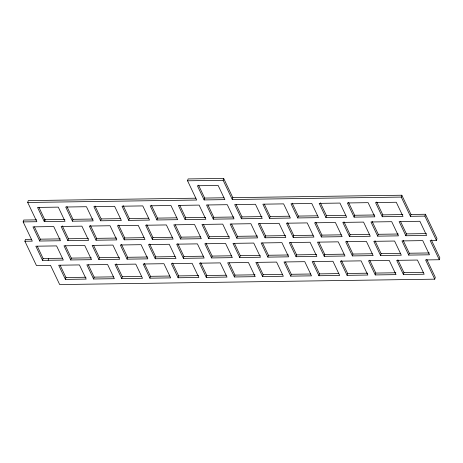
<?xml version="1.0" encoding="UTF-8"?>
<svg xmlns="http://www.w3.org/2000/svg" width="463" height="463" viewBox="0 0 463 463"><rect width="100%" height="100%" fill="white"/><g stroke="black" fill="none" stroke-linecap="round" stroke-linejoin="round"><path stroke-width="0.69" d="M36.693 219.856L23.7 220.041L23.15 221.904L36.861 221.708L27.711 202.47L28.26 200.612L195.814 198.193M426.747 259.355L435.289 277.308L434.74 279.166L59.686 284.577L50.531 265.34L36.45 265.542L24.892 241.246L25.442 239.383L31.507 239.296M44.274 221.598L37.532 207.424L58.286 207.129L65.028 221.302L44.274 221.598L44.824 219.74L39.002 207.499M44.645 221.592L45.195 219.734M39.714 241.032L32.971 226.858L53.725 226.557L60.468 240.731L39.714 241.032L40.264 239.168L34.441 226.928M42.567 260.356L35.83 246.2L56.584 245.905L63.327 260.073L42.567 260.356L43.117 258.499L37.3 246.27M48.129 260.281L48.679 258.423M72.442 221.192L65.7 207.019L86.454 206.718L93.196 220.892L72.442 221.192L72.992 219.335L66.863 206.446M67.882 240.627L61.139 226.453L81.893 226.152L88.636 240.326L67.882 240.627L68.431 238.763L62.302 225.88M70.741 259.969L63.998 245.795L84.752 245.494L91.495 259.668L70.741 259.969L71.29 258.105L65.468 245.865M65.428 279.397L58.685 265.224L79.439 264.923L86.182 279.096L65.428 279.397L65.983 277.534L60.155 265.293M100.604 220.787L93.862 206.614L114.616 206.313L121.358 220.486L100.604 220.787L101.16 218.924L95.025 206.041M96.044 240.222L89.301 226.048L110.055 225.747L116.798 239.921L96.044 240.222L96.599 238.358L90.464 225.475M98.903 259.564L92.16 245.39L112.914 245.089L119.657 259.263L98.903 259.564L99.458 257.7L93.63 245.459M93.595 278.992L86.853 264.819L107.607 264.518L114.349 278.691L93.595 278.992L94.145 277.129L88.323 264.888M128.772 220.382L122.029 206.209L142.783 205.908L149.526 220.081L128.772 220.382L129.322 218.519L123.193 205.636M124.211 239.817L117.469 225.643L138.223 225.342L144.965 239.516L124.211 239.817L124.761 237.953L118.632 225.07M127.07 259.158L120.328 244.985L141.082 244.684L147.824 258.858L127.07 259.158L127.62 257.295L121.491 244.412M121.763 278.581L115.021 264.408L135.775 264.113L142.517 278.286L121.763 278.581L122.313 276.724L116.184 263.841M156.94 219.977L150.197 205.804L170.951 205.503L177.694 219.676L156.94 219.977L157.489 218.114L151.36 205.231M152.379 239.406L145.637 225.232L166.391 224.937L173.133 239.111L152.379 239.406L152.929 237.548L146.8 224.659M155.238 258.753L148.496 244.58L169.25 244.279L175.992 258.452L155.238 258.753L155.788 256.89L149.659 244.007M149.925 278.176L143.183 264.003L163.937 263.707L170.679 277.881L149.925 278.176L150.481 276.318L144.346 263.43M27.711 202.47L196.706 200.033L187.556 180.801L188.105 178.938L223.687 178.423L232.837 197.66L232.287 199.518L401.282 197.082L410.432 216.319L424.889 216.111L436.447 240.407L430.144 240.5L439.3 259.737L425.584 259.934L434.74 279.166M185.107 219.566L178.359 205.393L199.113 205.097L205.861 219.271L185.107 219.566L185.657 217.708L179.835 205.468M180.547 239.001L173.799 224.827L194.553 224.526L201.301 238.7L180.547 239.001L181.097 237.143L175.274 224.902M183.406 258.342L176.658 244.169L197.412 243.874L204.16 258.047L183.406 258.342L183.956 256.485L177.827 243.596M178.093 277.771L171.351 263.597L192.104 263.297L198.847 277.47L178.093 277.771L178.643 275.913L172.514 263.025M204.119 199.929L197.377 185.756L218.131 185.455L224.873 199.628L204.119 199.929L204.669 198.066L198.54 185.183M232.287 199.518L223.131 180.286L223.687 178.423M213.269 219.161L206.527 204.987L227.281 204.692L234.023 218.866L213.269 219.161L213.825 217.303L207.997 205.063M208.709 238.595L201.966 224.422L222.72 224.121L229.463 238.295L208.709 238.595L209.264 236.732L203.436 224.491M211.568 257.937L204.825 243.764L225.579 243.469L232.322 257.636L211.568 257.937L212.123 256.08L205.989 243.191M206.261 277.366L199.518 263.192L220.272 262.891L227.015 277.065L206.261 277.366L206.811 275.502L200.682 262.619M241.437 218.756L234.695 204.582L255.449 204.281L262.191 218.455L241.437 218.756L241.987 216.898L236.165 204.658M236.877 238.19L230.134 224.017L250.888 223.716L257.631 237.889L236.877 238.19L237.426 236.327L231.604 224.086M239.736 257.532L232.993 243.359L253.747 243.058L260.49 257.231L239.736 257.532L240.285 255.669L234.463 243.428M234.428 276.961L227.68 262.787L248.434 262.486L255.182 276.66L234.428 276.961L234.978 275.097L229.156 262.857M269.605 218.351L262.862 204.177L283.616 203.876L290.359 218.05L269.605 218.351L270.155 216.487L264.332 204.247M265.044 237.785L258.302 223.612L279.056 223.311L285.798 237.484L265.044 237.785L265.594 235.922L259.772 223.681M267.903 257.127L261.161 242.953L281.915 242.653L288.657 256.826L267.903 257.127L268.453 255.263L262.631 243.023M262.59 276.556L255.848 262.382L276.602 262.081L283.344 276.255L262.59 276.556L263.146 274.692L257.318 262.452M297.767 217.946L291.024 203.772L311.778 203.471L318.521 217.645L297.767 217.946L298.322 216.082L292.188 203.199M293.206 237.38L286.464 223.207L307.218 222.906L313.96 237.079L293.206 237.38L293.762 235.517L287.627 222.634M296.065 256.722L289.323 242.548L310.077 242.247L316.819 256.421L296.065 256.722L296.621 254.858L290.793 242.618M290.758 276.145L284.016 261.971L304.77 261.676L311.512 275.85L290.758 276.145L291.308 274.287L285.486 262.046M325.935 217.541L319.192 203.367L339.946 203.066L346.689 217.24L325.935 217.541L326.484 215.677L320.355 202.794M321.374 236.969L314.632 222.796L335.386 222.5L342.128 236.674L321.374 236.969L321.924 235.111L315.795 222.223M324.233 256.317L317.491 242.143L338.245 241.842L344.987 256.016L324.233 256.317L324.783 254.453L318.961 242.213M318.926 275.74L312.184 261.566L332.938 261.271L339.68 275.444L318.926 275.74L319.476 273.882L313.654 261.641M354.102 217.13L347.36 202.956L368.114 202.661L374.856 216.834L354.102 217.13L354.652 215.272L348.523 202.389M349.542 236.564L342.799 222.39L363.553 222.095L370.296 236.263L349.542 236.564L350.092 234.706L343.963 221.818M352.401 255.906L345.658 241.732L366.412 241.437L373.155 255.611L352.401 255.906L352.951 254.048L346.822 241.159M347.088 275.335L340.346 261.161L361.099 260.86L367.842 275.034L347.088 275.335L347.644 273.477L341.509 260.588M382.27 216.725L375.522 202.551L396.276 202.256L403.024 216.429L382.27 216.725L382.82 214.867L376.691 201.978M377.71 236.159L370.961 221.985L391.715 221.684L398.464 235.858L377.71 236.159L378.259 234.295L372.13 221.412M380.569 255.501L373.82 241.327L394.574 241.032L401.323 255.2L380.569 255.501L381.118 253.643L374.989 240.754M375.256 274.929L368.513 260.756L389.267 260.455L396.01 274.628L375.256 274.929L375.806 273.066L369.677 260.183M401.282 197.082L401.832 195.224L232.837 197.66M410.432 216.319L410.988 214.462L401.832 195.224M405.872 235.754L399.129 221.58L419.883 221.279L426.626 235.453L405.872 235.754L406.421 233.89L400.599 221.65M408.731 255.096L401.988 240.922L422.742 240.621L429.485 254.795L408.731 255.096L409.286 253.232L403.151 240.349M403.423 274.524L396.681 260.351L417.435 260.05L424.177 274.223L403.423 274.524L403.973 272.661L397.844 259.778M424.889 216.111L425.439 214.253L410.988 214.462M436.447 240.407L436.997 238.549L425.439 214.253M439.3 259.737L439.85 257.874L431.308 239.921M187.556 180.801L223.131 180.286M204.669 198.066L223.994 197.788M44.824 219.74L64.878 219.45M72.992 219.335L93.028 219.045M101.16 218.924L120.478 218.646M129.322 218.519L148.646 218.241M157.489 218.114L176.814 217.836M185.657 217.708L205.694 217.419M213.825 217.303L233.861 217.014M241.987 216.898L262.029 216.609M270.155 216.487L289.479 216.209M298.322 216.082L317.641 215.804M326.484 215.677L345.809 215.399M354.652 215.272L374.689 214.982M382.82 214.867L402.856 214.577M68.431 238.763L88.468 238.474M96.599 238.358L116.635 238.069M124.761 237.953L144.086 237.675M152.929 237.548L172.253 237.27M181.097 237.143L200.415 236.859M209.264 236.732L229.301 236.448M237.426 236.327L257.469 236.037M265.594 235.922L285.63 235.632M293.762 235.517L313.081 235.239M321.924 235.111L341.248 234.834M350.092 234.706L369.416 234.423M378.259 234.295L398.296 234.012M406.421 233.89L426.464 233.601M24.892 241.246L32.3 241.136L23.15 221.904M71.29 258.105L91.327 257.822M99.458 257.7L119.495 257.411M127.62 257.295L147.662 257.006M155.788 256.89L175.112 256.612M183.956 256.485L203.28 256.207M212.123 256.08L231.442 255.796M240.285 255.669L260.328 255.385M268.453 255.263L288.49 254.974M296.621 254.858L316.657 254.569M324.783 254.453L344.107 254.175M352.951 254.048L372.275 253.77M381.118 253.643L400.443 253.359M409.286 253.232L429.323 252.948M65.983 277.534L86.02 277.244M94.145 277.129L113.47 276.851M122.313 276.724L141.637 276.446M150.481 276.318L169.799 276.041M178.643 275.913L198.685 275.624M206.811 275.502L226.135 275.225M234.978 275.097L255.015 274.808M263.146 274.692L282.465 274.414M291.308 274.287L310.632 274.009M319.476 273.882L338.8 273.604M347.644 273.477L367.68 273.187M375.806 273.066L395.848 272.776M403.973 272.661L423.298 272.383M40.264 239.168L60.306 238.885M43.117 258.499L62.499 258.232"/></g></svg>
